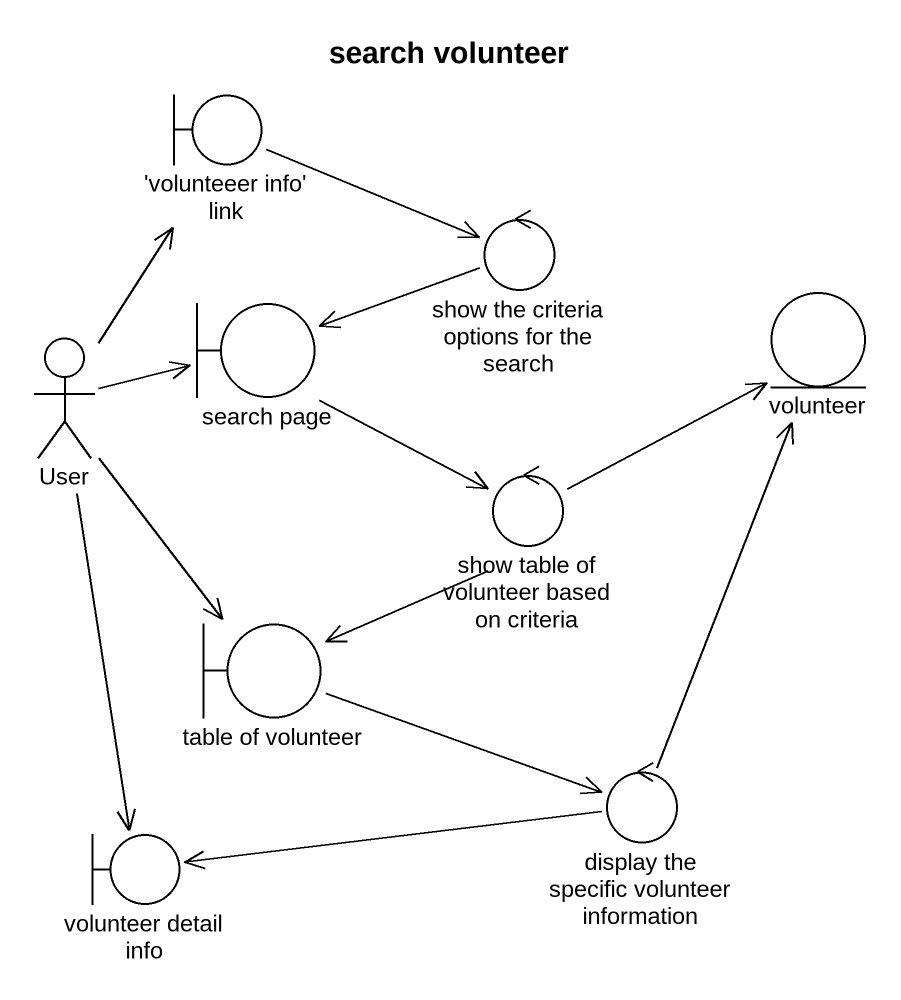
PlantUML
@startuml
title search volunteer
boundary "'volunteeer info' link" as volunteeer_info_link
control "show the criteria options for the search" as show_the_criteria_options
actor User
boundary "search page" as search_page
entity volunteer
control "show table of volunteer based on criteria" as show_table_of_volunteer
boundary "table of volunteer" as table_of_volunteer
boundary "volunteer detail info" as volunteer_detail_info
control "display the specific volunteer information" as display_the_specific
volunteeer_info_link -right-> show_the_criteria_options
show_the_criteria_options -left-> search_page
User -up-> volunteeer_info_link
User -right-> search_page
User --> table_of_volunteer
User --> volunteer_detail_info
search_page --> show_table_of_volunteer
show_table_of_volunteer -up-> volunteer
show_table_of_volunteer -left-> table_of_volunteer
table_of_volunteer -right-> display_the_specific
display_the_specific -up-> volunteer
display_the_specific -left-> volunteer_detail_info
@enduml
